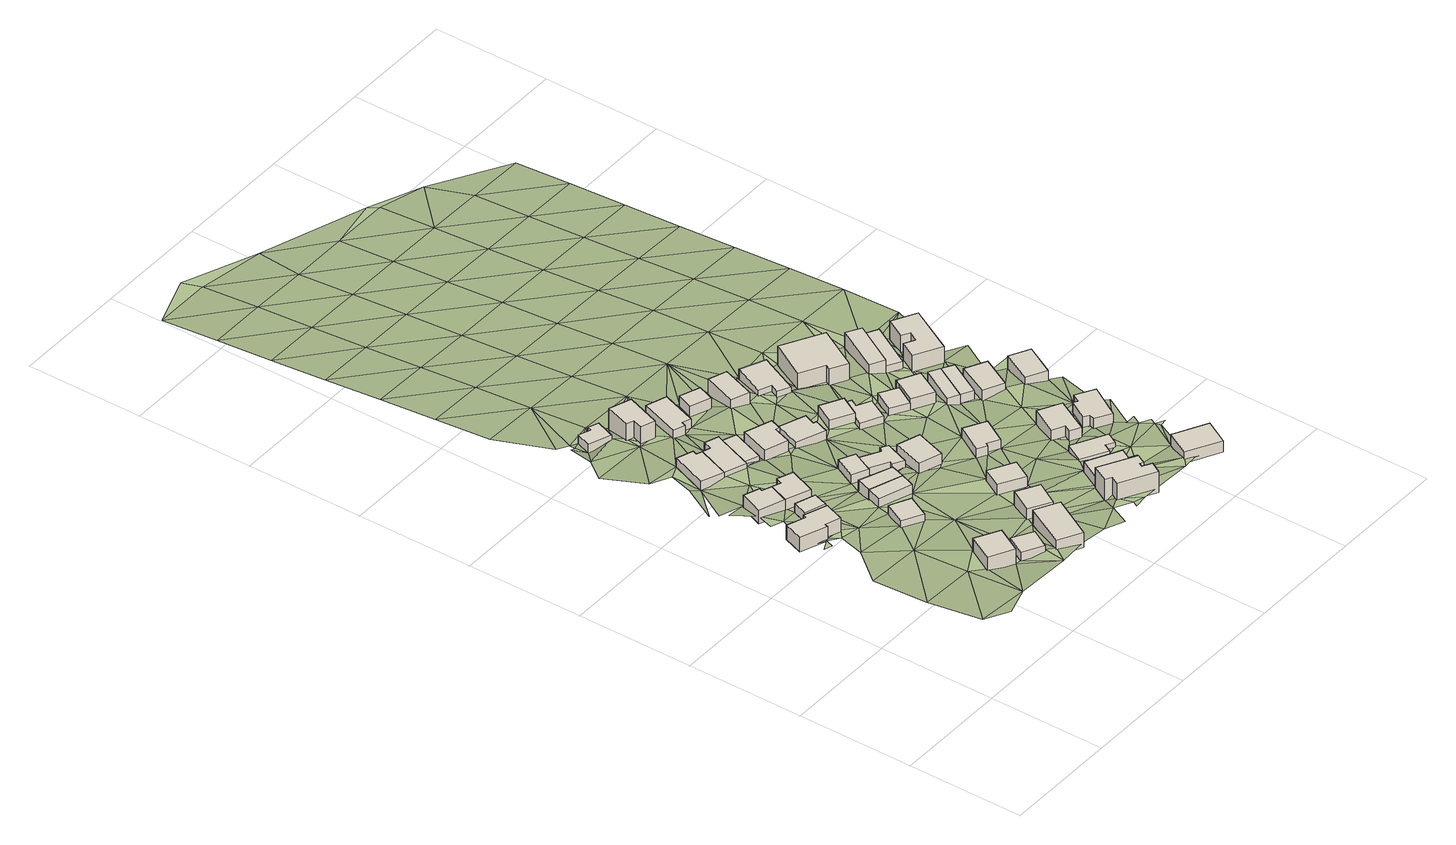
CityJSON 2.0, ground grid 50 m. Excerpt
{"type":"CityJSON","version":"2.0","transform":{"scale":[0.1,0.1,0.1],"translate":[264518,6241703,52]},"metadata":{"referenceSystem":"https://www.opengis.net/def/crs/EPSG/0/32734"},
"CityObjects":{
"building1":{"type":"Building","attributes":{"address":"2 Haig Road University Estate Cape Town","building":"house","building:levels":"1","building_height":4.1,"roof_height":84.42,"ground_height":80.32,"plus_code":"4FRW3F62+QWX"},"geometry":[{"type":"Solid","lod":"1","boundaries":[[[[0,1,2,3]],[[1,4,5,2]],[[4,6,7,5]],[[6,8,9,7]],[[8,10,11,9]],[[10,12,13,11]],[[12,14,15,13]],[[14,0,3,15]],[[3,2,5,7,9,11,13,15]],[[14,12,10,8,6,4,1,0]]]]}]},
"building2":{"type":"Building","attributes":{"address":"33 Rhodes Avenue University Estate Cape Town","building":"house","building:levels":"2","building_height":6.9,"roof_height":87.03,"ground_height":80.13,"plus_code":"4FRW3F63+H36"},"geometry":[{"type":"Solid","lod":"1","boundaries":[[[[16,17,18,19]],[[17,20,21,18]],[[20,22,23,21]],[[22,16,19,23]],[[19,18,21,23]],[[22,20,17,16]]]]}]},
"building3":{"type":"Building","attributes":{"address":"40 Hackney Lane University Estate Cape Town","building":"house","building:levels":"1","building_height":4.1,"roof_height":81.92,"ground_height":77.82,"plus_code":"4FRW3F62+VXJ"},"geometry":[{"type":"Solid","lod":"1","boundaries":[[[[24,25,26,27]],[[25,28,29,26]],[[28,30,31,29]],[[30,32,33,31]],[[32,34,35,33]],[[34,24,27,35]],[[27,26,29,31,33,35]],[[34,32,30,28,25,24]]]]}]},
"building4":{"type":"Building","attributes":{"address":"University Estate Cape Town","building":"house","building:levels":"1","building_height":4.1,"roof_height":81.92,"ground_height":77.82,"plus_code":"4FRW3F62+RXH"},"geometry":[{"type":"Solid","lod":"1","boundaries":[[[[36,37,38,39]],[[37,40,41,38]],[[40,42,43,41]],[[42,36,39,43]],[[39,38,41,43]],[[42,40,37,36]]]]}]},
"building5":{"type":"Building","attributes":{"address":"35 Rhodes Avenue University Estate Cape Town","building":"house","building:levels":"1","building_height":4.1,"roof_height":84.23,"ground_height":80.13,"plus_code":"4FRW3F63+G3X"},"geometry":[{"type":"Solid","lod":"1","boundaries":[[[[44,45,46,47]],[[45,48,49,46]],[[48,50,51,49]],[[50,44,47,51]],[[47,46,49,51]],[[50,48,45,44]]]]}]},
"building6":{"type":"Building","attributes":{"address":"42 Ritchie Street University Estate Cape Town","building":"house","building:levels":"1","building_height":4.1,"roof_height":81.92,"ground_height":77.82,"plus_code":"4FRW3F63+V2C"},"geometry":[{"type":"Solid","lod":"1","boundaries":[[[[24,34,35,27]],[[34,52,53,35]],[[52,54,55,53]],[[54,56,57,55]],[[56,58,59,57]],[[58,24,27,59]],[[27,35,53,55,57,59]],[[58,56,54,52,34,24]]]]}]},
"building7":{"type":"Building","attributes":{"address":"5 Haig Road University Estate Cape Town","building":"house","building:levels":"1","building_height":4.1,"roof_height":81.21,"ground_height":77.11,"plus_code":"4FRW3F63+P37"},"geometry":[{"type":"Solid","lod":"1","boundaries":[[[[60,61,62,63]],[[61,64,65,62]],[[64,66,67,65]],[[66,60,63,67]],[[63,62,65,67]],[[66,64,61,60]]]]}]},
"building8":{"type":"Building","attributes":{"address":"45 Ritchie Street University Estate Cape Town","building":"house","building:levels":"1","building_height":4.1,"roof_height":77.13,"ground_height":73.03,"plus_code":"4FRW3F72+2X5"},"geometry":[{"type":"Solid","lod":"1","boundaries":[[[[68,69,70,71]],[[69,72,73,70]],[[72,74,75,73]],[[74,76,77,75]],[[76,78,79,77]],[[78,68,71,79]],[[71,70,73,75,77,79]],[[78,76,74,72,69,68]]]]}]},
"building9":{"type":"Building","attributes":{"address":"37 Rhodes Avenue University Estate Cape Town","building":"house","building:levels":"2","building_height":6.9,"roof_height":85.85,"ground_height":78.95,"plus_code":"4FRW3F63+G5C"},"geometry":[{"type":"Solid","lod":"1","boundaries":[[[[80,81,82,83]],[[81,84,85,82]],[[84,86,87,85]],[[86,80,83,87]],[[83,82,85,87]],[[86,84,81,80]]]]}]},
"building10":{"type":"Building","attributes":{"address":"3B Haig Road University Estate Cape Town","building":"house","building:levels":"1","building_height":4.1,"roof_height":81.21,"ground_height":77.11,"plus_code":"4FRW3F63+Q46"},"geometry":[{"type":"Solid","lod":"1","boundaries":[[[[88,89,90,91]],[[89,92,93,90]],[[92,94,95,93]],[[94,88,91,95]],[[91,90,93,95]],[[94,92,89,88]]]]}]},
"building11":{"type":"Building","attributes":{"address":"47 Ritchie Street University Estate Cape Town","building":"house","building:levels":"1","building_height":4.1,"roof_height":77.13,"ground_height":73.03,"plus_code":"4FRW3F63+X2W"},"geometry":[{"type":"Solid","lod":"1","boundaries":[[[[96,97,98,71]],[[97,99,100,98]],[[99,101,102,103,100]],[[101,104,105,106,103,102]],[[104,107,108,106,105]],[[107,109,110,108]],[[109,111,70,110]],[[111,96,71,70]],[[71,98,100,103,106,108,110,70]],[[111,109,107,104,101,99,97,96]]]]}]},
"building12":{"type":"Building","attributes":{"address":"3A Haig Road University Estate Cape Town","building":"house","building:levels":"1","building_height":4.1,"roof_height":81.21,"ground_height":77.11,"plus_code":"4FRW3F63+Q4J"},"geometry":[{"type":"Solid","lod":"1","boundaries":[[[[112,113,95,91]],[[113,114,115,95]],[[114,116,117,115]],[[116,112,91,117]],[[91,95,115,117]],[[116,114,113,112]]]]}]},
"building13":{"type":"Building","attributes":{"address":"20 Selbourne Road University Estate Cape Town","building":"house","building:levels":"1","building_height":4.1,"roof_height":71.93,"ground_height":67.83,"plus_code":"4FRW3F72+5XH"},"geometry":[{"type":"Solid","lod":"1","boundaries":[[[[118,119,120,121]],[[119,122,123,120]],[[122,124,125,123]],[[124,126,127,125]],[[126,128,129,127]],[[128,118,121,129]],[[121,120,123,125,127,129]],[[128,126,124,122,119,118]]]]}]},
"building14":{"type":"Building","attributes":{"address":"47A Ritchie Street University Estate Cape Town","building":"house","building:levels":"1","building_height":4.1,"roof_height":75.85,"ground_height":71.75,"plus_code":"4FRW3F63+X3M"},"geometry":[{"type":"Solid","lod":"1","boundaries":[[[[101,99,130,102]],[[99,131,132,130]],[[131,133,134,132]],[[133,101,102,134]],[[102,130,132,134]],[[133,131,99,101]]]]}]},
"building15":{"type":"Building","attributes":{"address":"44 Ritchie Street University Estate Cape Town","building":"house","building:levels":"1","building_height":4.1,"roof_height":79.97,"ground_height":75.87,"plus_code":"4FRW3F63+R4M"},"geometry":[{"type":"Solid","lod":"1","boundaries":[[[[135,136,137,138,139,140]],[[136,141,142,138,137]],[[141,143,144,142]],[[143,145,146,144]],[[145,135,140,139,146]],[[139,138,142,144,146]],[[145,143,141,136,135]]]]}]},
"building16":{"type":"Building","attributes":{"address":"6 Fryde Road University Estate Cape Town","building":"house","building:levels":"1","building_height":4.1,"roof_height":83.05,"ground_height":78.95,"plus_code":"4FRW3F63+H6R"},"geometry":[{"type":"Solid","lod":"1","boundaries":[[[[147,148,149,150]],[[148,151,152,149]],[[151,153,154,152]],[[153,147,150,154]],[[150,149,152,154]],[[153,151,148,147]]]]}]},
"building17":{"type":"Building","attributes":{"address":"22 Selbourne Road University Estate Cape Town","building":"house","building:levels":"2","building_height":6.9,"roof_height":77.22,"ground_height":70.32,"plus_code":"4FRW3F73+42X"},"geometry":[{"type":"Solid","lod":"1","boundaries":[[[[155,156,157,158]],[[156,159,160,157]],[[159,161,162,160]],[[161,163,164,162]],[[163,165,166,164]],[[165,155,158,166]],[[158,157,160,162,164,166]],[[165,163,161,159,156,155]]]]}]},
"building18":{"type":"Building","attributes":{"address":"49 Ritchie Street University Estate Cape Town","building":"house","building:levels":"1","building_height":4.1,"roof_height":78.33,"ground_height":74.23,"plus_code":"4FRW3F63+X4F"},"geometry":[{"type":"Solid","lod":"1","boundaries":[[[[167,168,169,170]],[[168,171,172,169]],[[171,173,174,172]],[[173,175,176,174]],[[175,177,178,176]],[[177,167,170,178]],[[170,169,172,174,176,178]],[[177,175,173,171,168,167]]]]}]},
"building19":{"type":"Building","attributes":{"address":"46 Ritchie Street University Estate Cape Town","building":"house","building:levels":"1","building_height":4.1,"roof_height":77.99,"ground_height":73.89,"plus_code":"4FRW3F63+R57"},"geometry":[{"type":"Solid","lod":"1","boundaries":[[[[179,180,140,137]],[[180,181,182,140]],[[181,183,184,182]],[[183,185,186,184]],[[185,187,188,186]],[[187,189,190,188]],[[189,191,192,190]],[[191,179,137,192]],[[137,140,182,184,186,188,190,192]],[[191,189,187,185,183,181,180,179]]]]}]},
"building20":{"type":"Building","attributes":{"address":"4 Fryde Road University Estate Cape Town","building":"house","building:levels":"1","building_height":4.1,"roof_height":80.83,"ground_height":76.73,"plus_code":"4FRW3F63+M65"},"geometry":[{"type":"Solid","lod":"1","boundaries":[[[[193,194,195,196]],[[194,197,198,195]],[[197,199,200,198]],[[199,193,196,200]],[[196,195,198,200]],[[199,197,194,193]]]]}]},
"building21":{"type":"Building","attributes":{"address":"24 Selbourne Road University Estate Cape Town","building":"house","building:levels":"1","building_height":4.1,"roof_height":73.27,"ground_height":69.17,"plus_code":"4FRW3F73+439"},"geometry":[{"type":"Solid","lod":"1","boundaries":[[[[201,202,203,204]],[[202,205,206,203]],[[205,207,208,206]],[[207,209,210,208]],[[209,211,212,210]],[[211,201,204,212]],[[204,203,206,208,210,212]],[[211,209,207,205,202,201]]]]}]},
"building22":{"type":"Building","attributes":{"address":"48 Ritchie Street University Estate Cape Town","building":"house","building:levels":"1","building_height":4.1,"roof_height":79.42,"ground_height":75.32,"plus_code":"4FRW3F63+Q6M"},"geometry":[{"type":"Solid","lod":"1","boundaries":[[[[213,214,215,216]],[[214,217,218,215]],[[217,219,220,218]],[[219,213,216,220]],[[216,215,218,220]],[[219,217,214,213]]]]}]},
"building23":{"type":"Building","attributes":{"address":"51 Ritchie Street University Estate Cape Town","building":"house","building:levels":"1","building_height":4.1,"roof_height":76.22,"ground_height":72.12,"plus_code":"4FRW3F63+W5V"},"geometry":[{"type":"Solid","lod":"1","boundaries":[[[[221,222,223,224]],[[222,225,226,223]],[[225,227,228,226]],[[227,229,230,228]],[[229,231,232,230]],[[231,221,224,232]],[[224,223,226,228,230,232]],[[231,229,227,225,222,221]]]]}]},
"building24":{"type":"Building","attributes":{"address":"7 Fryde Road University Estate Cape Town","building":"house","building:levels":"2","building_height":6.9,"roof_height":87.64,"ground_height":80.74,"plus_code":"4FRW3F63+G88"},"geometry":[{"type":"Solid","lod":"1","boundaries":[[[[233,234,235,236]],[[234,237,238,235]],[[237,239,240,238]],[[239,241,242,240]],[[241,243,244,242]],[[243,245,246,244]],[[245,247,248,246]],[[247,249,250,248]],[[249,251,252,250]],[[251,233,236,252]],[[236,235,238,240,242,244,246,248,250,252]],[[251,249,247,245,243,241,239,237,234,233]]]]}]},
"building25":{"type":"Building","attributes":{"address":"26 Selbourne Road University Estate Cape Town","building":"house","building:levels":"1","building_height":4.1,"roof_height":73.27,"ground_height":69.17,"plus_code":"4FRW3F73+452"},"geometry":[{"type":"Solid","lod":"1","boundaries":[[[[253,254,255,256]],[[254,257,258,255]],[[257,259,260,258]],[[259,253,256,260]],[[256,255,258,260]],[[259,257,254,253]]]]}]},
"building26":{"type":"Building","attributes":{"address":"5 Fryde Road University Estate Cape Town","building":"house","building:levels":"1","building_height":4.1,"roof_height":82.09,"ground_height":77.99,"plus_code":"4FRW3F63+G8X"},"geometry":[{"type":"Solid","lod":"1","boundaries":[[[[261,262,263,264]],[[262,265,266,263]],[[265,267,268,266]],[[267,269,270,268]],[[269,271,272,270]],[[271,261,264,272]],[[264,263,266,268,270,272]],[[271,269,267,265,262,261]]]]}]},
"building27":{"type":"Building","attributes":{"address":"53 Ritchie Street University Estate Cape Town","building":"house","building:levels":"1","building_height":4.1,"roof_height":76.22,"ground_height":72.12,"plus_code":"4FRW3F63+W6Q"},"geometry":[{"type":"Solid","lod":"1","boundaries":[[[[273,274,275,276,277,278]],[[274,279,280,276,275]],[[279,281,282,280]],[[281,273,278,277,282]],[[277,276,280,282]],[[281,279,274,273]]]]}]},
"building28":{"type":"Building","attributes":{"address":"28 Selbourne Road University Estate Cape Town","building":"house","building:levels":"2","building_height":6.9,"roof_height":75.03,"ground_height":68.13,"plus_code":"4FRW3F73+35H"},"geometry":[{"type":"Solid","lod":"1","boundaries":[[[[283,284,285,286]],[[284,287,288,285]],[[287,289,290,288]],[[289,283,286,290]],[[286,285,288,290]],[[289,287,284,283]]]]}]},
"building29":{"type":"Building","attributes":{"address":"52 Ritchie Street University Estate Cape Town","building":"house","building:levels":"1","building_height":4.1,"roof_height":77.53,"ground_height":73.43,"plus_code":"4FRW3F63+P8J"},"geometry":[{"type":"Solid","lod":"1","boundaries":[[[[291,292,293,294]],[[292,295,296,293]],[[295,297,298,296]],[[297,299,300,298]],[[299,301,302,300]],[[301,291,294,302]],[[294,293,296,298,300,302]],[[301,299,297,295,292,291]]]]}]},
"building30":{"type":"Building","attributes":{"address":"53B Ritchie Street University Estate Cape Town","building":"house","building:levels":"1","building_height":4.1,"roof_height":74.26,"ground_height":70.16,"plus_code":"4FRW3F63+W73"},"geometry":[{"type":"Solid","lod":"1","boundaries":[[[[303,304,305,278]],[[304,306,307,305]],[[306,308,309,307]],[[308,310,311,309]],[[310,312,313,311]],[[312,314,315,313]],[[314,303,278,315]],[[278,305,307,309,311,313,315]],[[314,312,310,308,306,304,303]]]]}]},
"building31":{"type":"Building","attributes":{"address":"3 Fryde Road University Estate Cape Town","building":"house","building:levels":"1","building_height":4.1,"roof_height":78.25,"ground_height":74.15,"plus_code":"4FRW3F63+J98"},"geometry":[{"type":"Solid","lod":"1","boundaries":[[[[316,317,318,319]],[[317,320,321,318]],[[320,322,323,321]],[[322,324,325,323]],[[324,326,327,325]],[[326,316,319,327]],[[319,318,321,323,325,327]],[[326,324,322,320,317,316]]]]}]},
"building32":{"type":"Building","attributes":{"address":"30 Selbourne Road University Estate Cape Town","building":"house","building:levels":"1","building_height":4.1,"roof_height":72.23,"ground_height":68.13,"plus_code":"4FRW3F73+377"},"geometry":[{"type":"Solid","lod":"1","boundaries":[[[[328,329,330,331]],[[329,332,333,330]],[[332,334,335,333]],[[334,336,337,335]],[[336,338,339,337]],[[338,328,331,339]],[[331,330,333,335,337,339]],[[338,336,334,332,329,328]]]]}]},
"building33":{"type":"Building","attributes":{"address":"55 Ritchie Street University Estate Cape Town","building":"house","building:levels":"1","building_height":4.1,"roof_height":74.26,"ground_height":70.16,"plus_code":"4FRW3F63+V8M"},"geometry":[{"type":"Solid","lod":"1","boundaries":[[[[340,341,342,343]],[[341,344,345,342]],[[344,346,347,345]],[[346,340,343,347]],[[343,342,345,347]],[[346,344,341,340]]]]}]},
"building34":{"type":"Building","attributes":{"address":"54 Ritchie Street University Estate Cape Town","building":"house","building:levels":"1","building_height":4.1,"roof_height":78.25,"ground_height":74.15,"plus_code":"4FRW3F63+MCF"},"geometry":[{"type":"Solid","lod":"1","boundaries":[[[[348,349,350,351]],[[349,352,353,350]],[[352,354,355,353]],[[354,356,357,355]],[[356,358,359,357]],[[358,348,351,359]],[[351,350,353,355,357,359]],[[358,356,354,352,349,348]]]]}]},
"building35":{"type":"Building","attributes":{"address":"6 Baris Road University Estate Cape Town","building":"house","building:levels":"1","building_height":4.1,"roof_height":81.93,"ground_height":77.83,"plus_code":"4FRW3F63+FFW"},"geometry":[{"type":"Solid","lod":"1","boundaries":[[[[360,361,362,363]],[[361,364,365,362]],[[364,366,367,365]],[[366,360,363,367]],[[363,362,365,367]],[[366,364,361,360]]]]}]},
"building36":{"type":"Building","attributes":{"address":"57 Ritchie Street University Estate Cape Town","building":"house","building:levels":"1","building_height":4.1,"roof_height":75.95,"ground_height":71.85,"plus_code":"4FRW3F63+V9C"},"geometry":[{"type":"Solid","lod":"1","boundaries":[[[[368,369,347,370,371,343]],[[369,372,373,370,347]],[[372,374,375,373]],[[374,376,377,375]],[[376,368,343,371,377]],[[371,370,373,375,377]],[[376,374,372,369,368]]]]}]},
"building37":{"type":"Building","attributes":{"address":"32 Selbourne Road University Estate Cape Town","building":"house","building:levels":"2","building_height":6.9,"roof_height":75.47,"ground_height":68.57,"plus_code":"4FRW3F73+28H"},"geometry":[{"type":"Solid","lod":"1","boundaries":[[[[378,379,380,381]],[[379,382,383,380]],[[382,384,385,383]],[[384,386,387,385]],[[386,388,389,387]],[[388,378,381,389]],[[381,380,383,385,387,389]],[[388,386,384,382,379,378]]]]}]},
"building38":{"type":"Building","attributes":{"address":"59 Ritchie Street University Estate Cape Town","building":"house","building:levels":"1","building_height":4.1,"roof_height":74.23,"ground_height":70.13,"plus_code":"4FRW3F63+VC2"},"geometry":[{"type":"Solid","lod":"1","boundaries":[[[[390,391,392,393]],[[391,394,395,392]],[[394,396,397,395]],[[396,390,393,397]],[[393,392,395,397]],[[396,394,391,390]]]]}]},
"building39":{"type":"Building","attributes":{"address":"56 Ritchie Street University Estate Cape Town","building":"house","building:levels":"1","building_height":4.1,"roof_height":78.25,"ground_height":74.15,"plus_code":"4FRW3F63+MF7"},"geometry":[{"type":"Solid","lod":"1","boundaries":[[[[398,399,400,401]],[[399,402,403,400]],[[402,404,405,403]],[[404,406,407,405]],[[406,408,409,407]],[[408,410,411,409]],[[410,412,413,411]],[[412,398,401,413]],[[401,400,403,405,407,409,411,413]],[[412,410,408,406,404,402,399,398]]]]}]},
"building40":{"type":"Building","attributes":{"address":"61 Ritchie Street University Estate Cape Town","building":"house","building:levels":"1","building_height":4.1,"roof_height":74.23,"ground_height":70.13,"plus_code":"4FRW3F63+RCV"},"geometry":[{"type":"Solid","lod":"1","boundaries":[[[[414,415,397,393]],[[415,416,417,397]],[[416,418,419,417]],[[418,414,393,419]],[[393,397,417,419]],[[418,416,415,414]]]]}]},
"building41":{"type":"Building","attributes":{"address":"63 Ritchie Street University Estate Cape Town","building":"house","building:levels":"1","building_height":4.1,"roof_height":74.23,"ground_height":70.13,"plus_code":"4FRW3F63+RF6"},"geometry":[{"type":"Solid","lod":"1","boundaries":[[[[420,421,422,423]],[[421,424,425,422]],[[424,426,427,425]],[[426,420,423,427]],[[423,422,425,427]],[[426,424,421,420]]]]}]},
"building42":{"type":"Building","attributes":{"address":"34B Selbourne Road University Estate Cape Town","building":"house","building:levels":"2","building_height":6.9,"roof_height":73.74,"ground_height":66.84,"plus_code":"4FRW3F63+XCJ"},"geometry":[{"type":"Solid","lod":"1","boundaries":[[[[428,429,430,431,432]],[[429,433,434,430]],[[433,435,436,437,434]],[[435,428,432,431,437,436]],[[431,430,434,437]],[[435,433,429,428]]]]}]},
"building43":{"type":"Building","attributes":{"address":"34A Selbourne Road University Estate Cape Town","building":"house","building:levels":"1","building_height":4.1,"roof_height":70.94,"ground_height":66.84,"plus_code":"4FRW3F63+XCG"},"geometry":[{"type":"Solid","lod":"1","boundaries":[[[[428,435,436,432]],[[435,438,439,436]],[[438,440,441,439]],[[440,428,432,441]],[[432,436,439,441]],[[440,438,435,428]]]]}]},
"building44":{"type":"Building","attributes":{"address":"65 Ritchie Street University Estate Cape Town","building":"house","building:levels":"1","building_height":4.1,"roof_height":74.61,"ground_height":70.51,"plus_code":"4FRW3F63+QGM"},"geometry":[{"type":"Solid","lod":"1","boundaries":[[[[442,443,444,445]],[[443,446,447,444]],[[446,448,449,447]],[[448,442,445,449]],[[445,444,447,449]],[[448,446,443,442]]]]}]},
"building45":{"type":"Building","attributes":{"address":"36 Selbourne Road University Estate Cape Town","building":"house","building:levels":"2","building_height":6.9,"roof_height":75.23,"ground_height":68.33,"plus_code":"4FRW3F63+WFP"},"geometry":[{"type":"Solid","lod":"1","boundaries":[[[[450,451,452,453]],[[451,454,455,452]],[[454,456,457,455]],[[456,458,459,457]],[[458,460,461,459]],[[460,462,463,461]],[[462,464,465,463]],[[464,450,453,465]],[[453,452,455,457,459,461,463,465]],[[464,462,460,458,456,454,451,450]]]]}]},
"terrain1":{"type":"TINRelief","geometry":[{"type":"CompositeSurface","lod":"1","boundaries":[[[466,467,468]],[[469,470,467]],[[466,469,467]],[[471,470,472]],[[470,469,472]],[[473,471,472]],[[474,475,476]],[[477,469,466]],[[478,474,479]],[[466,16,477]],[[480,479,474]],[[481,482,4]],[[469,477,483]],[[473,484,480]],[[472,469,483]],[[485,486,487]],[[479,488,489]],[[4,1,481]],[[490,16,466]],[[480,488,479]],[[481,1,40]],[[491,473,472]],[[481,40,485]],[[492,486,493]],[[480,484,488]],[[491,484,473]],[[485,494,486]],[[0,40,1]],[[37,485,40]],[[484,0,488]],[[485,37,494]],[[16,490,50]],[[78,495,493]],[[48,16,50]],[[78,496,497]],[[42,40,0]],[[42,0,484]],[[472,483,498]],[[50,490,499]],[[48,17,16]],[[500,494,37]],[[472,501,491]],[[490,502,499]],[[500,37,36]],[[61,484,491]],[[25,24,28]],[[493,28,503]],[[89,42,484]],[[498,483,17]],[[504,494,500]],[[498,501,472]],[[505,17,48]],[[493,503,78]],[[78,506,496]],[[502,490,507]],[[504,500,36]],[[28,24,56]],[[45,499,502]],[[484,61,89]],[[505,48,45]],[[498,17,505]],[[503,28,56]],[[56,24,508]],[[506,76,509]],[[510,509,511]],[[36,42,116]],[[78,503,512]],[[506,78,76]],[[89,88,42]],[[36,116,504]],[[45,502,81]],[[510,511,513]],[[505,45,81]],[[503,56,514]],[[116,42,88]],[[60,89,61]],[[60,501,498]],[[76,511,509]],[[498,505,515]],[[119,516,513]],[[512,503,517]],[[503,514,517]],[[143,514,504]],[[515,505,81]],[[504,116,143]],[[119,518,516]],[[60,92,89]],[[119,513,519]],[[60,498,92]],[[118,518,119]],[[118,520,518]],[[511,519,513]],[[74,72,69]],[[507,521,80]],[[514,522,517]],[[498,515,151]],[[523,524,525]],[[74,69,526]],[[141,514,143]],[[76,74,527]],[[528,529,517]],[[81,530,515]],[[531,92,498]],[[143,116,145]],[[69,532,526]],[[524,523,520]],[[533,520,118]],[[76,527,511]],[[118,128,126]],[[534,525,524]],[[81,80,530]],[[528,517,522]],[[511,535,519]],[[522,514,536]],[[531,498,151]],[[535,511,537]],[[116,538,145]],[[141,536,514]],[[533,118,126]],[[527,74,526]],[[537,511,539]],[[540,535,537]],[[80,521,541]],[[519,535,542]],[[541,521,543]],[[124,533,126]],[[533,524,520]],[[542,124,519]],[[94,92,544]],[[539,511,527]],[[177,528,522]],[[183,135,145]],[[533,124,542]],[[183,145,538]],[[534,545,546]],[[104,207,526]],[[544,538,94]],[[547,522,536]],[[234,530,80]],[[526,207,527]],[[133,104,101]],[[548,92,531]],[[528,177,133]],[[549,536,141]],[[135,183,181]],[[234,80,541]],[[92,550,544]],[[534,524,545]],[[531,151,551]],[[538,552,183]],[[550,92,548]],[[104,133,553]],[[549,547,536]],[[538,544,552]],[[554,551,151]],[[104,553,207]],[[527,202,539]],[[553,133,177]],[[222,141,136]],[[530,233,554]],[[546,555,556]],[[557,547,549]],[[222,549,141]],[[202,155,539]],[[558,541,559]],[[233,530,234]],[[533,542,560]],[[558,234,541]],[[557,561,547]],[[207,211,209]],[[211,207,553]],[[189,136,191]],[[553,177,175]],[[524,533,560]],[[213,552,544]],[[557,549,562]],[[546,545,555]],[[559,563,564]],[[234,558,565]],[[222,136,189]],[[566,544,550]],[[559,564,558]],[[560,542,155]],[[552,213,187]],[[175,557,562]],[[233,567,554]],[[554,568,551]],[[569,556,570]],[[211,553,571]],[[211,572,573]],[[548,295,550]],[[155,202,560]],[[574,189,187]],[[575,558,564]],[[571,553,175]],[[211,573,201]],[[187,213,574]],[[567,568,554]],[[189,574,222]],[[545,524,576]],[[566,550,295]],[[229,175,562]],[[556,555,570]],[[577,572,211]],[[297,548,193]],[[573,572,578]],[[213,219,574]],[[202,201,560]],[[551,579,193]],[[578,201,573]],[[211,571,577]],[[576,524,560]],[[548,297,295]],[[222,279,225]],[[233,580,567]],[[574,581,222]],[[551,568,579]],[[582,569,583]],[[229,227,225]],[[222,581,279]],[[584,571,175]],[[229,585,175]],[[586,587,588]],[[292,219,566]],[[555,545,589]],[[566,295,292]],[[587,590,588]],[[569,570,583]],[[225,274,229]],[[225,279,274]],[[219,591,574]],[[193,301,297]],[[175,585,584]],[[592,567,580]],[[301,193,579]],[[588,590,580]],[[574,591,581]],[[589,545,576]],[[577,571,283]],[[581,281,279]],[[568,593,579]],[[590,575,594]],[[582,595,596]],[[580,590,592]],[[229,274,585]],[[253,577,283]],[[299,297,301]],[[597,201,578]],[[597,560,201]],[[593,568,598]],[[555,599,570]],[[316,579,593]],[[583,595,582]],[[590,594,592]],[[597,578,253]],[[598,568,271]],[[600,219,292]],[[585,601,584]],[[591,219,600]],[[576,560,597]],[[599,555,589]],[[267,271,269]],[[579,602,301]],[[274,603,585]],[[584,601,289]],[[604,601,585]],[[316,602,579]],[[267,592,605]],[[597,253,283]],[[274,273,603]],[[605,592,594]],[[283,289,606]],[[585,603,604]],[[604,607,601]],[[608,583,570]],[[609,271,267]],[[591,610,310]],[[595,611,596]],[[610,591,600]],[[310,314,312]],[[598,271,609]],[[597,283,606]],[[289,601,612]],[[589,576,613]],[[611,614,596]],[[598,615,616]],[[316,617,602]],[[570,599,608]],[[594,618,605]],[[291,301,349]],[[612,606,289]],[[602,349,301]],[[619,292,291]],[[620,610,600]],[[598,609,615]],[[267,605,361]],[[310,610,341]],[[600,292,619]],[[316,621,617]],[[273,314,622]],[[609,267,361]],[[623,314,310]],[[613,576,597]],[[316,624,621]],[[603,273,622]],[[606,612,597]],[[625,602,617]],[[626,595,583]],[[615,609,624]],[[623,310,341]],[[627,605,618]],[[620,600,628]],[[629,603,622]],[[622,314,623]],[[629,328,603]],[[589,630,599]],[[608,626,583]],[[628,600,619]],[[415,619,291]],[[631,621,624]],[[341,632,623]],[[291,349,633]],[[630,589,613]],[[632,341,340]],[[629,622,634]],[[635,621,636]],[[624,609,637]],[[636,621,631]],[[611,595,638]],[[415,291,639]],[[640,609,361]],[[641,621,635]],[[328,629,642]],[[643,622,623]],[[633,639,291]],[[631,624,644]],[[597,612,645]],[[612,328,646]],[[631,647,636]],[[648,608,599]],[[632,649,623]],[[626,638,595]],[[635,636,650]],[[651,652,361]],[[653,361,652]],[[644,624,637]],[[609,640,637]],[[619,391,628]],[[649,643,623]],[[633,349,641]],[[613,597,645]],[[635,650,641]],[[614,611,654]],[[599,630,648]],[[646,328,642]],[[361,653,640]],[[415,639,416]],[[628,391,374]],[[612,646,645]],[[655,632,374]],[[655,649,632]],[[633,641,656]],[[657,644,637]],[[650,656,641]],[[626,608,658]],[[416,639,659]],[[660,656,650]],[[633,661,639]],[[662,657,637]],[[638,654,611]],[[663,637,640]],[[640,653,664]],[[665,630,613]],[[648,658,608]],[[642,378,646]],[[644,657,666]],[[667,374,391]],[[668,633,656]],[[649,429,643]],[[659,639,669]],[[659,418,416]],[[655,374,667]],[[668,661,633]],[[665,613,645]],[[667,391,414]],[[644,666,398]],[[626,670,638]],[[643,429,378]],[[671,655,667]],[[669,418,659]],[[672,648,630]],[[658,670,626]],[[656,673,668]],[[674,671,667]],[[667,414,675]],[[656,398,676]],[[414,418,675]],[[421,418,669]],[[677,645,646]],[[665,672,630]],[[677,646,378]],[[443,661,668]],[[676,673,656]],[[661,443,421]],[[418,421,675]],[[638,678,654]],[[671,674,440]],[[658,648,679]],[[680,674,681]],[[378,429,677]],[[670,678,638]],[[645,682,665]],[[440,674,680]],[[681,683,680]],[[648,672,679]],[[677,429,428]],[[421,684,675]],[[421,443,685]],[[682,645,677]],[[451,440,680]],[[686,670,658]],[[675,684,687]],[[688,675,687]],[[672,665,689]],[[658,679,686]],[[440,690,428]],[[665,682,689]],[[654,678,691]],[[690,440,451]],[[692,678,670]],[[688,687,693]],[[677,428,694]],[[679,672,695]],[[688,690,451]],[[670,686,692]],[[682,677,694]],[[695,672,689]],[[690,694,428]],[[686,679,696]],[[678,692,697]],[[678,697,691]],[[689,682,698]],[[696,679,695]],[[694,698,682]],[[686,699,692]],[[700,695,689]],[[699,686,696]],[[698,700,689]],[[697,692,701]],[[691,697,701]],[[702,696,695]],[[692,699,703]],[[700,702,695]],[[692,703,701]],[[699,696,704]],[[702,704,696]],[[705,703,699]],[[704,705,699]],[[701,703,706]],[[705,706,703]]]}]}
},
"vertices":[
[238,920,258],[139,956,258],[139,956,324],[238,920,324],[134,941,258],[134,941,324],[55,970,258],[55,970,324],[24,886,258],[24,886,324],[137,844,258],[137,844,324],[142,859,258],[142,859,324],[207,835,258],[207,835,324],
[411,192,281],[471,301,281],[471,301,350],[411,192,350],[370,356,281],[370,356,350],[309,247,281],[309,247,350],
[233,1169,237],[193,1184,237],[193,1184,299],[233,1169,299],[197,1197,237],[197,1197,299],[130,1222,237],[130,1222,299],[91,1122,237],[91,1122,299],[199,1083,237],[199,1083,299],
[288,1011,258],[201,1041,258],[201,1041,299],[288,1011,299],[179,978,258],[179,978,299],[267,949,258],[267,949,299],
[520,139,281],[567,220,281],[567,220,322],[520,139,322],[482,270,281],[482,270,322],[435,188,281],[435,188,322],
[304,1042,237],[304,1042,299],[349,1156,237],[349,1156,299],[283,1182,237],[283,1182,299],[272,1154,237],[272,1154,299],
[489,722,251],[403,766,251],[403,766,292],[489,722,292],[355,673,251],[355,673,292],[442,629,251],[442,629,292],
[248,1395,210],[299,1534,210],[299,1534,251],[248,1395,251],[275,1542,210],[275,1542,251],[282,1561,210],[282,1561,251],[212,1587,210],[212,1587,251],[153,1432,210],[153,1432,251],
[747,237,270],[649,290,270],[649,290,338],[747,237,338],[552,112,270],[552,112,338],[650,59,270],[650,59,338],
[436,878,251],[414,817,251],[414,817,292],[436,878,292],[555,768,251],[555,768,292],[578,829,251],[578,829,292],
[248,1395,198],[340,1361,198],[340,1361,251],[349,1386,198],[349,1386,251],[402,1527,198],[402,1527,238],[402,1527,251],[406,1538,198],[406,1538,238],[406,1538,251],[347,1559,198],[347,1559,251],[333,1522,198],[333,1522,251],[299,1534,198],
[436,878,239],[578,829,239],[597,889,239],[597,889,292],[459,942,239],[459,942,292],
[164,1997,158],[140,1934,158],[140,1934,199],[164,1997,199],[235,1898,158],[235,1898,199],[265,1979,158],[265,1979,199],[220,1996,158],[220,1996,199],[214,1978,158],[214,1978,199],
[349,1386,238],[416,1360,198],[416,1360,238],[468,1503,198],[468,1503,238],
[560,985,239],[592,1052,239],[592,1052,260],[592,1052,280],[560,985,280],[560,985,260],[527,1084,239],[527,1084,280],[481,991,239],[481,991,280],[547,959,239],[547,959,280],
[760,280,247],[817,378,247],[817,378,310],[760,280,310],[724,431,247],[724,431,310],[667,332,247],[667,332,310],
[395,1927,148],[302,1960,148],[302,1960,252],[395,1927,252],[264,1853,148],[264,1853,252],[296,1842,148],[296,1842,252],[281,1800,148],[281,1800,252],[342,1778,148],[342,1778,252],
[427,1345,198],[526,1310,198],[526,1310,263],[427,1345,263],[553,1387,198],[553,1387,263],[569,1382,198],[569,1382,263],[586,1430,198],[586,1430,263],[471,1470,198],[471,1470,263],
[592,1052,219],[560,985,219],[648,937,219],[648,937,260],[642,927,219],[642,927,260],[688,900,219],[688,900,260],[725,1002,219],[725,1002,260],[694,1020,219],[694,1020,260],[682,1002,219],[682,1002,260],
[894,546,234],[788,605,234],[788,605,288],[894,546,288],[742,524,234],[742,524,288],[848,464,234],[848,464,288],
[524,1862,172],[436,1892,172],[436,1892,213],[524,1862,213],[376,1722,172],[376,1722,213],[427,1705,172],[427,1705,213],[434,1724,172],[434,1724,213],[471,1711,172],[471,1711,213],
[732,969,219],[689,839,219],[689,839,274],[732,969,274],[787,807,219],[787,807,274],[830,937,219],[830,937,274],
[555,1297,201],[678,1251,201],[678,1251,242],[555,1297,242],[700,1311,201],[700,1311,242],[687,1316,201],[687,1316,242],[705,1364,201],[705,1364,242],[596,1405,201],[596,1405,242],
[969,243,260],[930,172,260],[930,172,356],[969,243,356],[957,157,260],[957,157,356],[938,124,260],[938,124,356],[1086,42,260],[1086,42,356],[1113,90,260],[1113,90,356],[1075,112,260],[1075,112,356],[1083,126,260],[1083,126,356],[1097,118,260],[1097,118,356],[1120,159,260],[1120,159,356],
[641,1795,161],[555,1828,161],[555,1828,213],[641,1795,213],[527,1759,161],[527,1759,213],[614,1725,161],[614,1725,213],
[1028,340,247],[982,254,247],[982,254,301],[1028,340,301],[1155,163,247],[1155,163,301],[1177,206,247],[1177,206,301],[1145,223,247],[1145,223,301],[1168,266,247],[1168,266,301],
[872,1313,201],[780,1363,201],[780,1363,223],[780,1363,242],[872,1313,242],[872,1313,223],[733,1278,201],[733,1278,242],[825,1228,201],[825,1228,242],
[680,1789,161],[630,1648,161],[630,1648,230],[680,1789,230],[708,1620,161],[708,1620,230],[758,1762,161],[758,1762,230],
[1061,801,214],[970,852,214],[970,852,255],[1061,801,255],[902,735,214],[902,735,255],[942,712,214],[942,712,255],[951,726,214],[951,726,255],[1001,697,214],[1001,697,255],
[872,1313,182],[825,1228,182],[825,1228,223],[806,1192,182],[806,1192,223],[892,1147,182],[892,1147,223],[940,1237,182],[940,1237,223],[883,1267,182],[883,1267,223],[899,1298,182],[899,1298,223],
[1114,471,234],[1070,390,234],[1070,390,262],[1114,471,262],[1176,332,234],[1176,332,262],[1194,365,234],[1194,365,262],[1229,346,234],[1229,346,262],[1256,394,234],[1256,394,262],
[929,1708,150],[824,1755,150],[824,1755,202],[929,1708,202],[765,1624,150],[765,1624,202],[816,1601,150],[816,1601,202],[799,1564,150],[799,1564,202],[853,1540,150],[853,1540,202],
[1063,1204,182],[990,1247,182],[990,1247,223],[1063,1204,223],[939,1160,182],[939,1160,223],[1013,1117,182],[1013,1117,223],
[1304,640,200],[1209,690,200],[1209,690,262],[1304,640,262],[1148,576,200],[1148,576,262],[1198,549,200],[1198,549,262],[1183,520,200],[1183,520,262],[1228,497,200],[1228,497,262],
[1489,108,247],[1350,182,247],[1350,182,299],[1489,108,299],[1294,79,247],[1294,79,299],[1433,5,247],[1433,5,299],
[1063,1204,163],[1013,1117,163],[1013,1117,240],[1063,1204,240],[1103,1067,163],[1103,1067,240],[1162,1179,163],[1162,1179,240],[1073,1226,163],[1073,1226,240],
[1156,1604,148],[985,1699,148],[985,1699,235],[1156,1604,235],[898,1542,148],[898,1542,235],[998,1487,148],[998,1487,235],[987,1466,148],[987,1466,235],[1058,1427,148],[1058,1427,235],
[1246,1151,163],[1201,1176,163],[1201,1176,222],[1246,1151,222],[1117,1025,163],[1117,1025,222],[1162,1000,163],[1162,1000,222],
[1444,590,207],[1367,635,207],[1367,635,262],[1444,590,262],[1347,600,207],[1347,600,262],[1328,612,207],[1328,612,262],[1279,530,207],[1279,530,262],[1303,516,207],[1303,516,262],[1296,493,207],[1296,493,262],[1363,454,207],[1363,454,262],
[1246,1151,181],[1162,1000,181],[1213,974,181],[1213,974,222],[1294,1122,181],[1294,1122,222],
[1316,910,168],[1382,1038,168],[1382,1038,222],[1316,910,222],[1293,1084,168],[1293,1084,222],[1229,950,168],[1229,950,222],
[1275,1528,148],[1214,1564,148],[1214,1564,217],[1275,1528,217],[1275,1528,189],[1110,1378,148],[1110,1378,217],[1172,1345,148],[1172,1345,189],[1172,1345,217],
[1231,1312,148],[1231,1312,189],[1334,1495,148],[1334,1495,189],
[1532,950,168],[1447,995,168],[1447,995,226],[1532,950,226],[1380,869,168],[1380,869,226],[1464,824,168],[1464,824,226],
[1453,1405,148],[1351,1460,148],[1351,1460,232],[1453,1405,232],[1305,1376,148],[1305,1376,232],[1340,1357,148],[1340,1357,232],[1318,1317,148],[1318,1317,232],[1273,1341,148],[1273,1341,232],[1235,1271,148],[1235,1271,232],[1347,1210,148],[1347,1210,232],
[256,45,318],[25,56,328],[124,1,328],[256,295,296],[6,295,308],[6,540,294],[256,540,280],[127,686,283],[109,827,283],[63,804,283],[96,792,283],[309,247,296],[77,842,283],[137,844,269],[171,804,269],[109,995,270],[55,970,270],[370,356,296],[256,790,269],[123,1033,270],[91,1122,270],[69,1053,270],[207,835,269],[142,859,269],[506,45,305],[355,673,269],[56,1231,248],[130,1222,248],[199,1083,258],[31,1258,248],[114,1454,221],[6,1285,248],[506,540,265],[520,139,305],[256,1035,258],[442,629,265],[552,112,305],[256,1285,237],[304,1042,258],[506,295,281],[155,1563,210],[650,59,295],[272,1154,258],[60,1598,221],[6,1785,194],[256,1785,183],[248,1395,237],[67,1868,194],[349,1156,258],[667,332,270],[108,1986,168],[340,1361,237],[124,1980,168],[235,1898,183],[135,2013,158],[756,45,295],[427,1345,222],[76,2034,168],[256,2280,134],[6,2280,144],[347,1559,210],[376,1722,183],[416,1360,222],[349,1386,237],[760,280,270],[742,524,247],[333,1522,210],[256,2030,158],[6,2530,122],[264,1853,183],[506,1285,222],[281,1800,183],[597,889,251],[342,1778,183],[296,1842,183],[885,99,287],[302,1960,158],[837,9,295],[689,839,233],[256,2530,113],[6,2780,99],[526,1310,222],[788,605,247],[555,1297,222],[756,790,233],[848,464,247],[688,900,233],[506,1535,198],[817,378,270],[256,2780,91],[6,3030,75],[569,1382,222],[938,124,287],[957,61,287],[506,2030,148],[553,1387,222],[596,1405,222],[944,37,287],[1007,45,287],[957,157,287],[787,807,233],[982,254,260],[1028,340,260],[6,3275,52],[256,3030,69],[630,1648,198],[527,1759,172],[506,1785,172],[756,1035,219],[1086,42,287],[506,2280,125],[614,1725,172],[555,1828,172],[1007,540,234],[1120,159,287],[806,1192,201],[6,3520,31],[256,3275,48],[708,1620,183],[756,1535,183],[1083,126,287],[1075,112,287],[1097,118,287],[506,2530,104],[1113,90,287],[892,1147,198],[1155,163,274],[1070,390,260],[1257,45,274],[256,3520,28],[6,3770,8],[756,2030,141],[1176,332,247],[506,2780,84],[1007,1035,198],[765,1624,183],[1148,576,222],[853,1540,183],[799,1564,183],[1294,79,274],[756,1785,161],[816,1601,183],[506,3030,64],[1257,295,247],[939,1160,198],[256,3770,5],[824,1755,161],[756,2280,120],[228,3850,5],[1229,346,247],[1194,365,247],[1183,520,222],[1320,50,274],[1117,1025,198],[1013,1117,198],[1228,497,222],[987,1466,166],[1007,1285,182],[1256,394,247],[1198,549,222],[506,3275,44],[1433,5,258],[1103,1067,198],[898,1542,166],[756,2530,98],[1296,493,222],[1073,1226,182],[1257,790,200],[998,1487,166],[1257,540,222],[1279,530,222],[1407,371,228],[506,3520,24],[1229,950,181],[1440,323,228],[1304,640,222],[985,1699,150],[1058,1427,166],[1363,454,222],[1007,2030,134],[1007,1785,150],[1303,516,222],[756,2780,79],[1110,1378,182],[1328,612,222],[1489,108,258],[1389,179,228],[1449,298,228],[542,3726,3],[1172,1345,163],[1367,635,222],[1406,422,207],[756,3030,60],[1257,1035,181],[1347,600,222],[1316,910,200],[1429,410,228],[1452,346,228],[1477,302,228],[1007,2280,116],[1481,555,207],[1235,1271,163],[1380,869,200],[1293,1084,181],[756,3275,41],[1231,1312,163],[1007,2530,94],[1464,824,185],[1273,1341,163],[1347,1210,163],[1507,790,185],[1257,1785,139],[756,3520,22],[1007,2780,74],[1305,1376,163],[1318,1317,163],[1257,2030,125],[1340,1357,163],[1488,1208,150],[1507,1035,168],[1007,3030,55],[1398,1260,150],[1453,1405,150],[1257,2280,106],[1507,1535,140],[975,3559,20],[1007,3275,38],[1477,1394,150],[1507,1785,130],[1257,2530,86],[1257,2780,67],[1007,3520,20],[1507,2030,114],[1257,3030,50],[1507,2280,95],[1206,3470,15],[1507,2530,77],[1257,3275,33],[1507,2780,61],[1507,3030,45],[1507,3275,28]
]}
